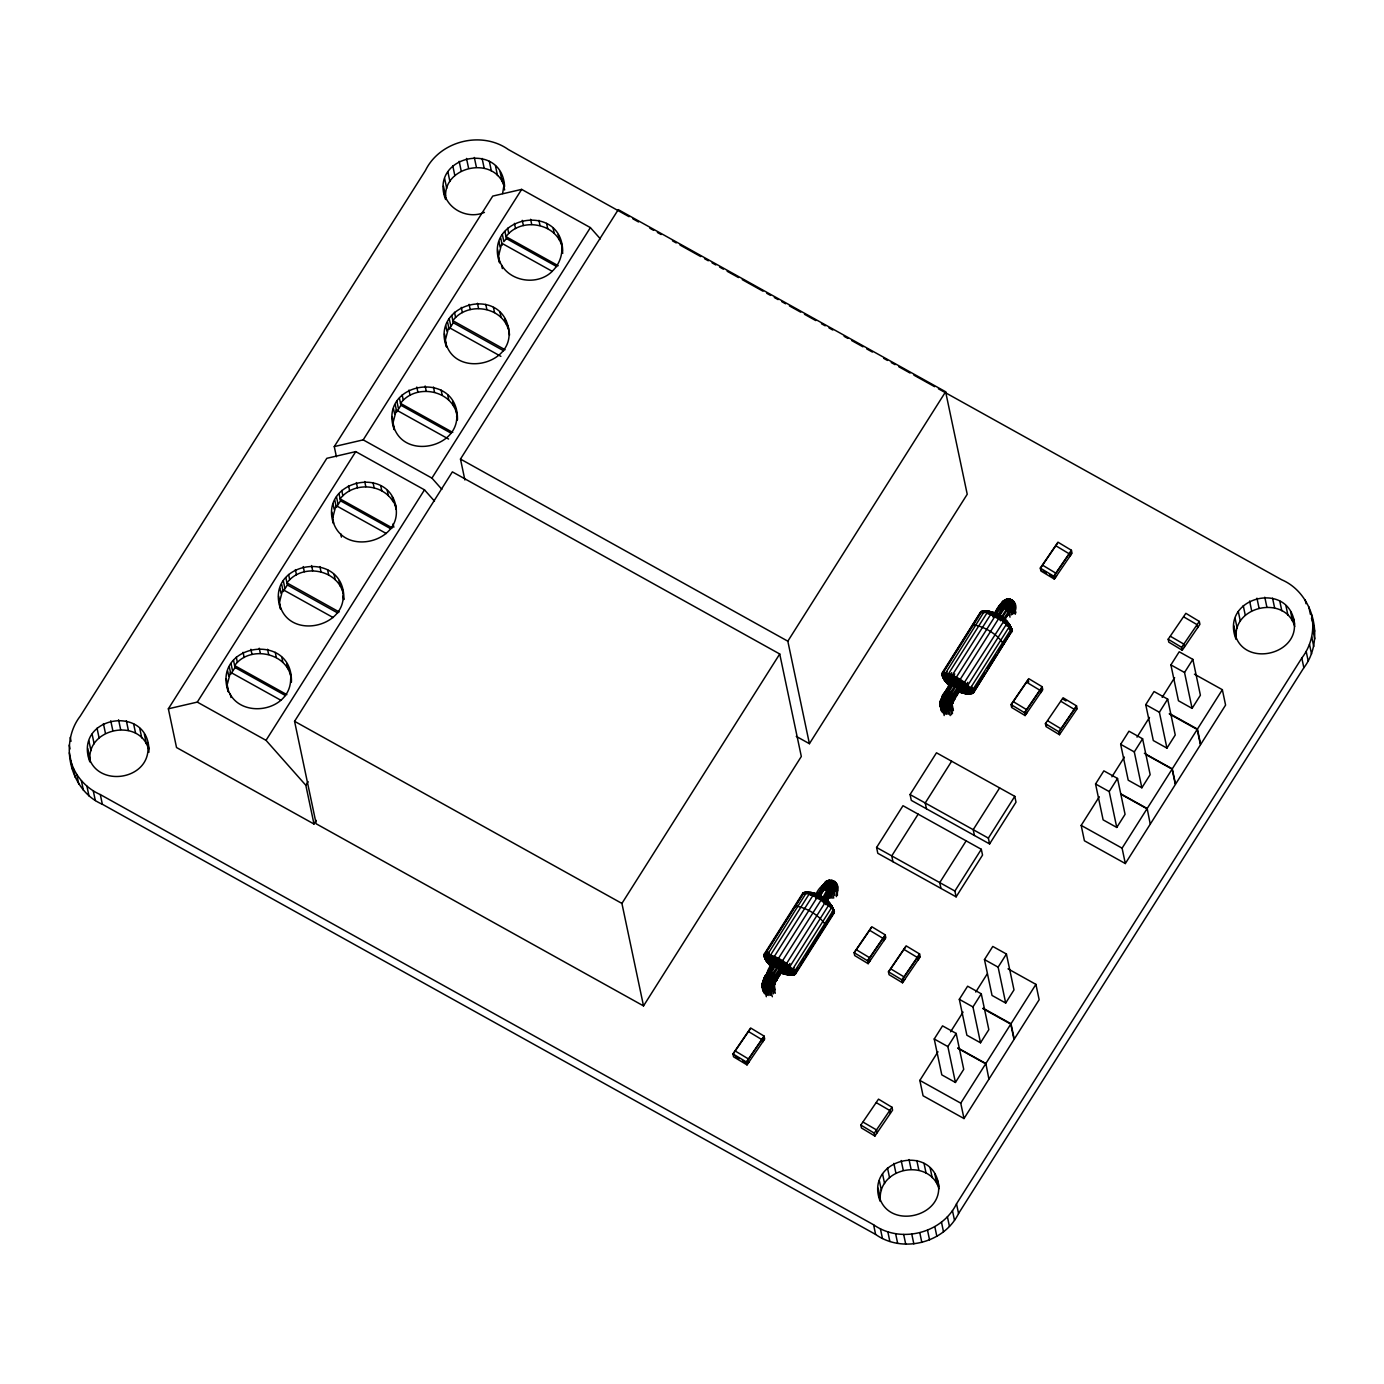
<?xml version="1.0" encoding="UTF-8"?>
<svg xmlns="http://www.w3.org/2000/svg" width="1384" height="1384" viewBox="0 0 1384 1384"><rect width="100%" height="100%" fill="white"/><g stroke="black" fill="none" stroke-linecap="round" stroke-linejoin="round"><path stroke-width="1.5" d="M774.21 992.709L773.397 987.899L775.472 981.152L784.659 966.482M952.728 710.165L951.881 705.927L953.351 699.975L962.537 685.322M832.666 912.316L832.96 913.388L834.241 912.834L833.652 909.634L829.051 902.506L832.441 907.108L834.241 912.834L795.264 974.423L780.559 972.45L785.23 974.301L791.925 974.596L792.253 972.779L789.953 969.302L781.441 962.52L821.525 899.341C823.964 892.732 832.13 906.278 833.583 909.755L794.624 971.343C786.112 974.924 771.545 968.679 778.431 958.455L823.445 887.473C826.144 877.3 839.534 879.169 837.874 890.587M1010.839 632.211L1012.119 631.658L1011.531 628.457L1006.929 621.347L1012.327 630.429L973.142 693.263L958.42 691.291L965.859 693.695L969.769 693.938L971.118 692.311C965.202 683.264 954.476 676.776 943.905 674.804L942.746 675.306L943.04 677.381L950.254 686.395L944.788 680.599L941.743 674.441L980.927 611.607L987.398 611.174L997.016 614.202L989.076 611.296L980.927 611.607L941.968 673.195L947.037 681.914L952.988 684.924L952.261 675.219L991.221 613.614C1000.753 611.97 1009.126 622.367 1012.327 630.429L973.142 693.263L965.738 692.9L959.666 690.132L954.354 685.616L956.309 677.295L1001.324 606.313C1003.971 596.123 1017.551 598.026 1015.752 609.41M822.719 888.199L822.511 885.518L825.297 889.497C818.567 871.245 850.606 885.276 830.988 893.026L830.14 894.237L829.414 893.545C833.722 894.375 836.317 883.736 836.42 896.624M824.985 889.756C820.003 883.494 831.075 876.21 834.933 883.148C837.216 888.078 833.445 894.808 827.667 891.556C833.358 895.327 840.019 886.798 835.209 882.144C827.788 883.217 825.521 896.054 820.504 900.223M1014.074 605.344C1014.922 595.137 997.034 599.289 1003.175 608.32C996.791 599.376 1014.576 594.895 1014.783 605.137C1015.302 609.15 1010.666 612.212 1007.102 610.949C1014.87 609.306 1004.3 617.074 1004.161 620.395M993.435 615.205C997.189 610.223 1004.213 592.94 1012.811 601.988L1013.209 607.991L1011.6 610.223L1008.711 611.174C1015.354 611.33 1017.015 601.192 1010.406 599.497C1003.002 600.569 1000.736 613.406 995.701 617.575M790.835 975.063L794.001 974.976L795.489 973.194C788.932 963.178 777.064 955.981 765.352 953.801L764.089 954.354L764.677 957.59C767.03 964.337 780.905 972.381 766.615 959.752L771.909 967.226L766.373 960.963L764.089 954.354L803.049 892.766L810.54 892.542L820.937 896.434M780.368 969.475L789.97 966.413L828.947 904.807C815.072 887.231 831.23 905.707 834.085 910.603L833.877 911.779L833.583 909.755M775.265 993.279L774.002 987.086L774.884 982.259L784.97 967.053M952.59 679.786L944.597 692.692L950.254 697.328L952.59 703.21C934.667 710.546 942.227 680.634 954.597 697.865L951.275 706.74L952.503 713.487M764.418 978.298L766.148 974.509C760.248 979.509 773.967 986.411 775.87 981.308C776.978 979.111 766.459 972.45 766.148 975.91L764.037 981.55L765.3 987.744M941.068 710.113L940.238 704.871L944.026 693.349L954.406 699.543L952.209 702.19L945.808 700.027L942.296 697.138L943.386 694.439L952.538 701.1L954.372 699.318M829.967 892.801A6.055 4.117 41.3 0 0 832.303 892.334C836.784 888.39 829.345 880.726 824.587 883.2L822.511 885.518C826.456 879.376 838.168 890.794 830.469 893.735C831.092 891.573 841.109 887.213 834.898 881.867M992.726 616.797C995.771 611.745 1001.203 596.521 1009.092 605.465C1014.956 611.209 1004.109 616.209 1003.556 621.831M763.847 979.543L764.695 977.519L766.355 977.502A6.055 1.592 25.5 0 1 770.386 978.851C782.912 984.353 765.092 987.103 763.881 978.903C765.957 968.731 775.559 989.145 776.718 979.042C774.711 976.966 767.099 970.668 766.563 975.166C768.985 976.499 776.113 983.245 776.718 979.042M949.043 705.131L947.815 698.972L948.905 696.533L951.708 700.581L952.59 703.21L949.459 698.851L942.158 697.259L944.234 696.325A6.055 1.592 25.5 0 1 948.265 697.692L952.746 700.667L952.469 702.986C946.967 704.543 937.971 699.024 944.026 693.349M953.576 701.031L952.867 702.501L946.985 696.757L942.936 695.858L953.576 701.031L946.137 695.322L945.549 693.972L947.85 690.305M1003.781 600.708L1002.431 603.718L1003.4 608.233L1002.673 605.258L1004.351 600.275M837.631 892.074L836.455 884.532L832.147 887.801M1015.925 612.87L1013.33 601.85L1009.68 599.151M821.767 901.122C825.504 898.977 830.383 881.937 835.607 884.584C837.649 889.445 832.32 894.393 827.736 891.538C833.479 896.711 837.199 880.708 837.407 895.431M1005.96 607.334C1006.185 595.604 1000.597 602.818 1003.4 608.233C1001.013 605.258 1002.777 599.186 1007.656 599.116M999.646 619.963L1008.209 606.624L1012.811 601.988L1013.521 607.905L1008.019 613.077M775.005 983.678L770.386 978.851C762.238 974.457 760.923 986.152 763.189 991.29M776.822 961.171C773.916 969.855 760.889 979.751 763.847 989.906C769.591 995.425 777.86 986.636 772.843 980.841C761.736 977.606 768.829 966.482 774.711 960.946M775.109 960.79L766.719 973.852L767.67 975.132L765.317 980.702L766.58 986.844M781.977 964.043C777.912 973.765 765.369 983.609 768.916 995.529M962.849 685.893L954.856 698.799L952.78 698.539C953.524 706.048 946.016 717.275 940.186 705.65C937.245 696.204 953.645 694.768 950.497 705.702M954.701 680.011L944.251 696.948L940.809 707.57L940.238 706.203M945.549 693.972L943.213 699.231L944.459 705.684M959.856 682.883C955.79 692.606 943.248 702.449 946.777 714.369M1010.545 631.139L1011.756 630.62L1011.462 628.596L1003.348 620.88L1002.5 617.437L1001.601 617.074L1008.746 623.561L1011.964 629.443L1006.549 622.333L996.099 615.136L986.325 611.088L983.245 610.967L981.827 612.662L980.927 611.607M819.155 899.41C819.639 891.832 842.199 867.716 833.912 891.694L834.742 895.586M1000.77 620.88C1000.338 618.544 1020.094 591.47 1011.791 610.517L1012.621 614.427M776.095 980.045C775.559 985.27 767.255 978.713 764.919 976.706C767.999 977.415 776.13 979.578 775.005 983.245M953.974 698.885L953.351 701.152M1009.524 629.582L1008.538 625.706L1003.902 621.347L987.951 612.576M764.383 977.813L763.345 980.754C764.816 984.664 771.476 987.553 774.711 984.37L771.026 977.692C780.853 982.692 769.175 993.643 763.414 985.2L763.449 979.941L765.871 978.609A6.055 3.01 21.6 0 1 770.161 979.353L771.026 977.692L767.67 975.132L770.386 978.851M943.386 694.439L953.974 700.287L952.538 701.1A6.038 2.318 23.7 0 0 946.673 697.398L944.597 692.692L952.988 679.63M776.199 980.737L777.029 979.595L774.659 982.259L773.345 988.401L768.085 991.601M1001.808 607.507A6.055 4.117 41.3 0 1 1001.237 606.192C1002.224 594.099 1017.396 609.617 1008.78 613.095M824.916 882.767L824.259 885.033L825.521 889.393L824.795 886.417L826.473 881.435M1007.223 606.417C1008.607 595.224 1000.891 601.296 1002.967 606.884L1002.864 603.683L1004.853 599.999L1009.213 600.742L1013.261 606.763L1011.462 610.188L1008.331 611.192L1012.829 609.219L1013.884 613.51M794.624 971.343L794.157 974.544L792.946 975.063M1011.462 628.596L972.502 690.183L972.035 693.367L969.769 693.938M767.636 984.335C765.525 981.983 767.757 972.554 770.646 978.35L769.106 977.917L768.414 979.664L769.21 984.145M774.365 987.017L772.687 981.273L765.75 976.654L767.151 973.35M945.514 703.159C943.404 700.823 945.635 691.394 948.524 697.19L946.985 696.757L946.293 698.505L947.089 702.986M952.244 705.84L950.566 700.096L944.234 696.325L943.525 694.491M960.686 687.9L952.953 700.235L951.223 707.241L945.964 710.442M938.387 388.783L1281.653 579.74C1313.918 593.476 1325.059 640.273 1303.849 667.728L958.558 1213.509C944.096 1243.161 902.437 1253.523 875.622 1234.441L102.347 804.26C70.082 790.524 58.941 743.727 80.151 716.272L425.442 170.492C439.904 140.839 481.563 130.477 508.378 149.559L629.08 216.7M70.688 760.37C74.65 775.576 85.998 788.274 100.305 794.572L873.581 1224.754C900.396 1243.835 942.054 1233.473 956.517 1203.821L1301.808 658.04C1311.357 645.705 1315.146 629.132 1311.271 613.96M1003.608 608.441L1003.019 603.822L1005.268 599.895M942.556 712.673L940.082 703.539L940.947 699.768L942.919 696.965L948.265 697.692M836.611 888.476C839.05 877.041 820.695 879.255 825.608 889.41M1009.853 603.666C1011.133 595.276 1002.033 600.742 1002.864 605.552L1004.386 600.933L1006.67 599.237M89.77 761.667C72.695 715.511 150.821 703.037 148.867 752.342M90.168 761.823C84.978 728.659 139.196 716.774 148.538 749.003M148.053 748.467C148.071 780.836 96.136 787.617 88.559 755.854M226.319 678.783L228.308 691.844C211.285 643.543 293.2 630.879 291.401 682.243M227.408 683.938L230.453 672.226L280.814 700.235M278.634 596.089L280.623 609.15C263.669 560.883 345.118 548.272 343.855 599.307M279.724 601.244L282.768 589.532L333.129 617.541M290.675 678.8C290.709 713.331 235.315 720.58 227.218 686.689M333.423 523.412C318.891 480.144 391.205 464.038 396.343 509.347L392.208 496.804M333.561 523.169L332.869 517.235L335.931 505.506L386.274 533.515M342.09 588.2C352.418 626.346 288.737 642.263 279.533 603.995M392.208 416.549L394.198 429.628C377.244 381.344 458.692 368.75 457.447 419.767M393.298 421.722L396.343 409.993L448.572 439.039M445.527 199.331C428.711 155.821 501.925 139.853 504.589 186.459M445.925 199.504C440.735 166.322 494.953 154.454 504.295 186.684M444.541 333.855L446.53 346.934C430.13 304.342 501.146 284.498 508.724 329.409M445.613 339.028L448.676 327.299L500.887 356.345M455.682 408.661C466.01 446.807 402.312 462.723 393.125 424.455M502.6 193.552L503.811 186.131L502.963 178.726M497.686 249.829L499.676 262.908C482.739 216.181 561.8 201.424 562.683 251.075M498.776 255.002L501.821 243.273L552.181 271.299C560.053 263.877 563.651 252.528 561.143 241.958M765.456 959.25L764.245 956.604L771.788 966.811C768.535 964.25 762.048 957.347 765.663 954.891C776.493 956.604 786.371 963.524 793.534 971.603L791.89 975.097L785.23 974.301M880.224 1201.399C863.512 1159.342 934.252 1141.558 938.871 1186.607M938.975 1188.752C930.031 1158.46 880.068 1166.504 880.189 1197.869L878.148 1188.181M947.192 683.592L941.743 674.441L943.542 673.731C954.372 675.444 964.25 682.364 971.412 690.443L969.803 693.436L965.859 693.695M1235.981 639.079C1219.269 597.023 1290.009 579.221 1294.628 624.271M1236.379 639.252C1231.189 606.071 1285.39 594.186 1294.732 626.416M767.341 995.321L766.528 991.394C772.168 991.186 777.825 984.422 771.442 980.408C766.096 978.073 759.643 983.124 762.93 988.73C758.536 978.298 773.587 982.882 774.694 974.855M944.199 715.545L942.954 709.663C936.345 705.131 942.331 695.962 949.32 699.249C955.635 703.159 949.978 710.009 944.407 710.234L945.22 714.161M764.245 956.604L764.452 955.427M793.983 971.257L791.734 974.82L781.873 973.194L785.403 972.814L767.566 962.122L770.473 965.859L765.162 958.558L766.425 957.019C776.407 958.887 786.527 965.011 792.098 973.54L795.489 973.194L834.448 911.589M780.559 972.45L787.686 974.647L788.724 973.419L784.918 968.748L776.943 963.247L769.487 960.15L767.047 960.427L767.705 961.344C778.223 973.194 764.902 957.538 765.352 953.801L804.329 892.213C826.715 901.053 820.729 892.265 806.578 892.386L765.975 957.019L766.528 959.596M801.751 895.707L763.864 955.6L766.909 961.759L765.681 959.493L766.874 958.057C776.234 959.804 785.731 965.548 790.973 973.558L789.78 974.993M769.314 964.752L766.425 959.475L771.355 959.839L780.213 964.371L789.191 972.139L789.849 973.506L788.724 974.855M772.393 967.381L769.158 963.074L774.486 964.129L780.749 967.883L784.953 971.862L782.6 973.263L780.957 972.295L792.098 973.54L792.461 971.81C785.645 964.146 776.286 957.59 766.027 955.963L764.868 956.465M784.33 974.007L786.493 973.073L781.32 967.572L772.22 962.52L768.414 962.226L771.753 966.603L771.649 965.409L769.85 964.458L771.459 966.845M794.174 907.696L795.662 905.914C807.356 908.094 819.241 915.274 825.781 925.291L824.293 927.09M831.87 908.631L826.023 902.524L815.228 895.794C817.062 894.756 809.19 893.251 817.304 894.721L807.46 892.645L803.049 892.766L802.841 893.995L805.367 892.126L812.114 892.645M806.405 892.092L805.056 893.718L804.139 892.645M805.246 892.594L806.163 893.649L807.443 892.126M807.287 893.631L808.481 892.196M818.255 895.189L808.394 893.683L808.55 892.749L817.2 894.894M815.107 896.624C811.664 890.241 826.265 898.614 827.632 901.295M824.933 902.489L827.615 902.679L825.988 899.946L830.867 904.721L834.085 910.603L831.178 905.88L825.521 901.001L808.446 892.247M824.051 898.32L830.244 903.994L833.652 909.634M830.971 908.198L832.078 906.866L825.885 900.102L830.089 904.357L825.539 902.109L830.798 905.153L831.715 907.437L792.738 969.042L781.303 970.357L781.718 972.346L783.638 973.333M948.299 682.572L942.936 677.191L941.743 674.441L943.231 672.641C954.943 674.821 966.811 682.001 973.367 692.017L969.976 692.381C964.406 683.834 954.285 677.71 944.303 675.859L942.556 676.43L943.767 678.956L942.331 674.268M950.254 686.395L944.251 679.786L943.213 676.326M988.176 611.174L984.456 611.209L943.853 675.859L944.148 679.233L950.375 686.066L948.351 684.699L944.926 679.267L949.476 679.596L957.676 683.8L964.7 689.388L966.603 692.26L965.565 693.488C949.805 689.786 965.357 691.654 969.613 693.644L972.987 688.332M965.565 693.488L967.658 693.817L968.852 692.398C963.61 684.388 954.112 678.627 944.753 676.897L943.559 678.316L944.788 680.599L943.559 678.316L949.234 678.679L963.61 687.294L967.727 692.346L966.603 693.678L964.008 693.384M972.502 690.183L970.34 690.651L969.976 692.381L958.835 691.135C970.686 693.834 941.293 675.011 950.272 686.222C944.044 677.053 969.008 693.609 957.797 690.841M949.58 683.056L944.494 678.575C945.41 681.862 948.767 686.672 950.704 684.111L947.365 678.99L945.497 672.814M949.441 684.665L947.729 683.298L949.787 686.066M972.052 626.537L973.54 624.755C985.235 626.935 997.12 634.114 1003.659 644.131L1002.172 645.93M984.284 610.932L982.934 612.558L982.017 611.486M969.803 693.436L972.416 688.004M983.124 611.434L984.041 612.489L985.339 611.486L995.183 613.562L990.771 612.576L992.086 615.396L987.536 611.763L988.418 611.365M985.166 612.472L986.359 611.036M989.992 611.486L984.041 612.489M987.986 613.891L987.536 611.763L991.757 612.022M989.439 611.624L988.626 611.97L992.985 615.465L991.809 612.956L996.134 614.029M995.079 613.735L989.698 612.247L993.868 615.569C990.235 607.749 1009.386 621.312 1009.957 625.706L1011.064 627.523L1009.784 629.045M993.85 613.856L986.429 611.59M958.247 688.298L967.849 685.253L1006.808 623.648L1003.763 618.942L1011.964 629.443M1009.957 625.706L1006.289 625.032L1003.867 618.769L1009.351 624.824L1006.739 625.966M961.517 692.173L959.596 691.187L959.181 689.197L970.616 687.883L1009.593 626.277L1004.524 619.582L1004.196 621.001L1007.725 625.135L1008.676 623.994L1008.123 622.817L1005.787 624.149M776.978 979.959L774.902 979.699L774.106 981.118L773.397 987.899C753.813 996.203 766.892 966.984 770.767 984.335M951.708 700.581C956.206 712.673 931.847 703.418 943.75 697.449A6.055 3.01 21.6 0 1 948.04 698.176L946.673 697.398M941.726 708.746L940.03 704.214L941.916 700.391L946.293 698.505L951.517 701.134C954.943 708.279 940.999 706.376 940.809 700.719L941.76 697.744M765.542 977.502L762.307 986.809L764.677 993.833M783.119 964.925C779.313 974.336 766.909 983.799 770.473 995.338M784.036 965.755C779.988 975.201 767.359 985.01 772.358 996.739M775.092 989.854L773.829 981.74M960.998 683.765C957.192 693.176 944.788 702.639 948.351 714.179M960.773 686.395C956.655 695.201 945.428 704.594 950.237 715.58M953.386 710.649L951.517 701.134M815.557 896.382C816.56 887.369 834.517 872.733 833.877 890.829L825.123 903.389M999.854 608.13L999.732 606.607C1003.694 607.438 999.836 600.933 1004.3 600.812C1008.953 599.877 1013.642 605.189 1011.756 609.669L1008.348 612.558L1013.763 607.957L1015.285 614.254M779.192 968.541L786.493 963.645L831.178 892.957C835.261 890.206 826.871 883.667 823.134 885.033L821.387 888.493M1001.756 602.888L999.006 606.694L1000.251 604.946L1004.715 606.14L1009.697 610.828L1007.673 611.866M1009.317 612.42L1003.85 607.455L999.11 606.244M773.431 985.823L772.687 981.273L776.009 975.53M951.31 704.664L950.929 699.179L951.586 698.02L954.406 699.543L954.597 697.865M815.608 897.991L827.753 880.829C834.483 880.674 837.735 890.587 830.988 893.026L829.794 893.026M1014.039 608.389L1014.195 604.86L1012.707 605.673L1012.085 609.41L1008.019 611.451A6.055 4.117 41.3 0 0 1010.182 611.157M952.157 704.802L951.275 706.74C946.656 710.546 937.089 705.667 941.241 699.716L943.404 698.436A6.055 4.221 16.3 0 1 947.902 698.626M791.371 971.983L789.676 974.44M970.34 690.651L967.554 693.28M836.161 889.566L836.074 884.462M773.223 993.885L772.358 989.508L774.452 984.56L773.639 982.294L768.362 980.045L765.352 980.996L762.152 985.391L765.075 990.823L766.321 996.722M940.03 704.214L943.231 699.82L949.251 699.56L952.209 703.833L950.237 708.348L951.517 714.68M790.281 972.087L789.849 973.506L786.648 974.405L789.191 972.139M969.25 690.806L966.447 693.107L962.209 692.848M831.3 893.649L822.373 886.106L821.854 887.784C822.926 883.251 831.386 889.358 831.992 892.749L830.14 894.237M763.414 985.2L763.449 979.941L766.788 980.201M771.58 980.01L772.618 986.861M774.884 982.259L772.532 988.193L771.528 987.899M952.763 701.082L950.41 707.034L949.407 706.74M955.739 686.464L1000.234 616.139L1008.711 623.976M968.16 690.927L964.527 693.246M1000.597 607.04L1000.39 604.341C1006.358 601.953 1011.652 609.427 1011.15 614.998M776.493 980.477L774.659 982.259A6.038 2.318 23.7 0 0 768.795 978.557M949.459 698.851L952.573 693.695M828.497 881.141L825.902 881.867L822.771 885.518L823.048 887.749L824.916 886.521L825.521 889.393A6.055 5.674 67.3 0 1 824.449 886.435M826.04 889.134L825.227 885.224L828.791 880.397M1002.466 602.023L1000.649 604.358L1000.926 606.59L999.559 605.846L1000.251 607.524M1003.919 607.957L1003.106 604.064L1007.033 599.307L1008.279 603.874M1008.019 611.451L1010.96 610.084L964.371 682.485L957.071 687.364M941.726 698.384L942.296 697.138M233.55 660.445L235.038 667.521L230.851 674.129L229.363 667.053M285.865 577.751L287.388 584.982L283.201 591.591L281.679 584.359M339.028 493.725L340.516 500.8L336.329 507.426L334.841 500.351M399.44 398.211L400.945 405.287L396.758 411.913L395.27 404.837M451.772 315.517L453.295 322.749L449.108 329.357L447.586 322.126M961.413 687.969L953.438 699.37L945.151 694.595L944.632 692.329M943.629 695.495L941.916 700.391L943.179 706.584M824.587 883.2L823.376 887.369L822.234 886.227M825.677 902.991L831.819 893.32L830.14 892.611C834.171 893.614 833.289 886.348 836.801 888.165M1010.493 610.828L1012.759 607.144L1014.68 606.988M764.85 978.921L767.861 973.436L766.459 974.492M780.68 963.16L770.127 980.304L766.528 991.394M942.729 697.761L944.995 693.522L944.182 694.924M958.558 682.001L948.005 699.145L944.407 710.234M769.106 977.917L772.047 973.177M788.672 973.938C782.219 970.097 776.943 974.699 775.075 981.412L774.106 981.118M946.985 696.757L949.926 692.017M774.123 986.204L772.739 987.38L767.445 986.394L763.812 983.938L763.172 982.917L764.314 982.588M951.984 705.044L951.379 706.134L949.735 705.684M772.393 978.505L775.87 981.308L766.303 976.083L767.117 974.682M943.611 694.578L945.739 692.277L944.442 694.007M1002.794 601.607L1002.051 607.265L1000.113 605.067M835.192 890.76C839.707 875.83 822.823 904.306 823.774 902.922M1013.053 609.6C1018.555 587.525 998.781 614.738 998.383 619.063M766.182 974.751L766.771 973.488M775.818 960.859L766.148 975.91L767.376 978.211M944.061 693.574L945.03 692.19M774.625 980.149L773.708 979.18M954.476 698.937L951.984 699.958M954.406 699.543L954.908 698.436L952.953 700.235L950.254 697.328M316.296 820.383L313.995 824.016L176.529 747.533L168.364 708.798L326.832 458.312L355.757 451.617L424.49 489.849L434.455 501.094M336.416 456.772L334.271 446.582L492.739 196.095L521.664 189.383L590.397 227.616L600.345 238.861M168.364 708.798L197.289 702.103L355.757 451.617M334.271 446.582L363.196 439.87L521.664 189.383M313.995 824.016L305.829 785.282L266.022 740.336L424.49 489.849M441.877 489.348L431.929 478.103L590.397 227.616M294.567 721.306L452.378 471.875L779.728 653.992L801.319 756.477L643.525 1005.909L316.175 823.791L294.567 721.306L621.918 903.423L643.525 1005.909M464.886 479.988L460.474 459.073L618.267 209.641L945.618 391.758L967.226 494.261L809.415 743.692L796.25 736.357M305.829 785.282L308.13 781.649M621.918 903.423L779.728 653.992M809.415 743.692L787.825 641.19L945.618 391.758M770.421 963.731L764.729 957.434L768.103 952.106M944.857 672.728L942.608 676.274L945.964 680.374L943.68 676.897L945.964 673.281M769.227 952.642L765.802 958.057L768.103 961.534L764.729 957.434M769.331 952.953L765.802 958.057L774.071 962.659M947.21 671.794L943.68 676.897L955.254 683.333M943.853 675.859L949.389 676.274L951.673 672.659M949.389 676.274L952.469 677.554L954.752 673.939M815.453 896.815L822.425 887.213M953.697 679.7L944.909 693.246L945.67 696.187M993.487 616.832L1001.912 603.666L1005.614 600.673M778.016 961.69L767.445 978.817L763.847 989.906M817.823 898.735C819.968 898.354 831.905 868.944 834.967 885.587M955.894 680.513L946.189 696.048L941.933 706.238L942.902 709.041L948.991 709.698M779.33 962.364C780.403 965.721 753.692 993.366 771.113 990.857M957.209 681.205C958.195 684.371 931.605 712.743 948.957 709.196L950.272 708.798M997.034 618.25C998.902 618.146 1012.448 586.747 1013.261 606.4M822.892 902.039L831.334 888.891M1002.794 619.963L1012.707 605.673M833.255 908.856L825.521 901.503L828.981 896.054M783.534 969.146L776.597 980.097L774.434 980.477M787.634 967.105L789.918 963.506M958.558 685.184L970.132 691.619L965.513 685.945L967.797 682.329M791.527 971.239L793.811 967.641M969.406 690.08L971.689 686.464M783.465 972.122L791.008 974.284L793.292 970.668M970.028 691.308L972.312 687.71M794.537 969.163L792.253 972.779L782.341 967.26M794.364 970.201L791.008 974.284M972.243 689.042L968.886 693.107L961.344 690.962M798.481 967.883L794.001 974.976L782.566 973.506M800.731 964.337L804.087 959.008M806.336 955.462L831.87 915.101M985.339 672.538L971.879 693.817L964.959 692.986L957.97 689.734M987.588 668.974L996.566 654.788M998.798 651.241L1009.749 633.924M876.591 847.475L902.991 805.713L981.308 849.292L982.536 855.087L956.119 896.849L877.802 853.288L876.591 847.475L954.891 891.036L956.119 896.849M910.066 794.554L936.484 752.792L1014.783 796.354L1016.012 802.166L989.595 843.929L911.295 800.367L910.066 794.554L988.366 838.116L989.595 843.929M918.163 814.155L891.746 855.9L892.957 861.713M951.638 761.235L925.221 802.979L926.45 808.792M966.153 840.849L939.736 882.611L940.964 888.407M999.629 787.928L973.211 829.673L974.44 835.486M954.891 891.036L981.308 849.292M988.366 838.116L1014.783 796.354M934.235 1039.003L942.539 1025.873L956.171 1033.45L963.731 1069.33L955.427 1082.461L941.795 1074.866L934.235 1039.003L947.867 1046.581L955.427 1082.461M959.32 999.334L967.624 986.204L981.273 993.799L988.833 1029.661L980.512 1042.792L966.88 1035.215L959.32 999.334L972.952 1006.929L980.512 1042.792M984.474 959.579L992.778 946.448L1006.428 954.026L1013.988 989.906L1005.684 1003.037L992.034 995.442L984.474 959.579L998.124 967.156L1005.684 1003.037M1095.557 783.984L1103.861 770.853L1117.511 778.448L1125.071 814.328L1116.767 827.442L1103.117 819.864L1095.557 783.984L1109.207 791.579L1116.767 827.442M1120.659 744.332L1128.963 731.202L1142.596 738.779L1150.156 774.659L1141.852 787.79L1128.219 780.195L1120.659 744.332L1134.292 751.91L1141.852 787.79M1145.744 704.664L1154.048 691.533L1167.681 699.128L1175.241 735.008L1166.937 748.121L1153.304 740.544L1145.744 704.664L1159.377 712.258L1166.937 748.121M1170.899 664.908L1179.203 651.778L1192.852 659.372L1200.395 695.235L1192.091 708.366L1178.459 700.771L1170.899 664.908L1184.531 672.486L1192.091 708.366M982.865 1008.607L1010.77 1024.125L985.858 1063.517L988.92 1079.157L964.008 1118.549L923.076 1095.782L919.841 1080.402L937.971 1051.771M950.6 1031.807L963.056 1012.102M975.755 992.034L987.086 974.128M1146.056 754.643L1172.11 769.123L1147.18 808.498L1150.242 824.155L1125.33 863.547L1084.416 840.78L1081.181 825.4L1099.294 796.751M1111.923 776.787L1124.379 757.1M1137.025 737.136L1149.481 717.431M1162.179 697.363L1174.635 677.676M947.867 1046.581L956.171 1033.45M972.952 1006.929L981.273 993.799M998.124 967.156L1006.428 954.026M1109.207 791.579L1117.511 778.448M1134.292 751.91L1142.596 738.779M1159.377 712.258L1167.681 699.128M1184.531 672.486L1192.852 659.372M964.008 1118.549L960.755 1103.169L985.685 1063.794L957.78 1048.276M1035.924 984.37L1039.159 999.732L1014.247 1039.124L1011.012 1023.745L1035.924 984.37L1008.019 968.852M1125.33 863.547L1122.095 848.167L1147.007 808.775L1120.971 794.295M1197.195 729.454L1200.43 744.834L1175.518 784.226L1172.283 768.847L1197.195 729.454L1169.29 713.936M1222.349 689.699L1225.584 705.079L1200.672 744.454L1197.437 729.074L1222.349 689.699L1194.444 674.181M989.093 1078.88L1014.005 1039.505L1010.77 1024.125M1150.433 823.878L1175.345 784.503L1172.11 769.123M831.178 892.957L833.116 890.206M782.566 960.929L777.86 967.624L773.76 965.738M1040.284 568.097L1057.964 542.182L1071.424 550.278L1072.029 553.185L1054.349 579.1L1040.906 571.004L1040.284 568.097L1053.743 576.194L1054.349 579.1M1057.48 543.307L1040.906 567.613L1041.391 569.862M1053.743 576.194L1071.424 550.278M1049.799 574.931L1054.833 577.976L1056.563 575.865M732.949 1053.899L750.63 1027.983L764.072 1036.08L764.695 1038.986L747.014 1064.901L733.555 1056.805L732.949 1053.899L746.391 1061.995L747.014 1064.901M750.145 1029.108L733.572 1053.414L734.039 1055.681M746.391 1061.995L764.072 1036.08M1011.029 704.56L1028.71 678.644L1042.169 686.741L1042.775 689.647L1025.094 715.563L1011.635 707.466L1011.029 704.56L1024.489 712.673L1025.094 715.563M854.084 952.659L871.764 926.726L885.206 934.84L885.829 937.729L868.149 963.662L854.689 955.548L854.084 952.659L867.526 960.755L868.149 963.662M854.707 952.157L871.28 927.868M1024.489 712.673L1042.169 686.741M867.526 960.755L885.206 934.84M1045.404 723.676L1063.085 697.761L1076.527 705.875L1077.133 708.764L1059.452 734.696L1046.01 726.583L1045.404 723.676L1058.846 731.79L1059.452 734.696M888.441 971.776L906.122 945.843L919.581 953.957L920.187 956.863L902.506 982.778L889.064 974.682L888.441 971.776L901.901 979.872L902.506 982.778M889.064 971.291L905.638 946.985M1058.846 731.79L1076.527 705.875M901.901 979.872L919.581 953.957M1168.182 639.235L1185.863 613.32L1199.305 621.416L1199.928 624.322L1182.247 650.255L1168.788 642.141L1168.182 639.235L1181.625 647.349L1182.247 650.255M1181.625 647.349L1199.305 621.416M860.831 1125.054L878.511 1099.138L891.971 1107.235L892.576 1110.141L874.896 1136.056L861.453 1127.96L860.831 1125.054L874.29 1133.15L874.896 1136.056M874.29 1133.15L891.971 1107.235M951.898 706.255L949.147 707.674M774.019 987.432L771.269 988.833M999.732 606.607L1003.106 604.064M821.854 887.784L825.227 885.224M952.901 701.861L952.227 701.896A6.038 3.65 19.2 0 0 946.448 697.986L941.068 700.408L940.411 703.972M770.023 979.786A6.055 4.221 16.3 0 0 765.525 979.595L763.362 980.875L762.203 984.699L763.795 989.301L766.459 990.788L772.393 989.958M1008.365 608.925L1010.839 605.673L1010.77 603.545L1012.292 604.202M830.486 890.085L832.96 886.85L832.891 884.705L834.414 885.379M831.473 892.49L832.476 891.054M1004.974 608.528L1003.729 602.663C1006.289 597.456 1013.815 598.632 1011.825 605.829M827.096 889.687L825.85 883.822L829.154 880.466L832.701 881.089L833.947 886.988M562.233 247.113C556.316 222.634 520.54 216.838 506.008 236.664L558.219 265.711M504.918 231.509L506.406 238.584L503.863 241.629L502.375 234.553M508.326 329.288C501.423 306.02 466.841 301.608 452.845 320.69L505.073 349.737M456.772 413.833C450.855 389.354 415.062 383.558 400.53 403.384L452.758 432.431M393.298 501.977C382.572 483.206 352.972 481.77 340.118 498.897L392.329 527.944M343.18 593.373C337.281 568.876 301.487 563.08 286.955 582.906L339.167 611.953M291.315 680.011C289.394 652.954 249.847 644.321 234.64 665.6L286.851 694.647M940.324 702.207L941.95 700.719M762.446 983.367L764.072 981.879M828.929 885.622L826.975 881.158L824.172 888.424M825.902 881.867L823.791 884.359L823.688 887.023M972.035 693.367L973.367 692.017M794.157 974.544L795.489 973.194M970.928 693.436L972.243 692.19L971.412 690.443M793.049 974.596L794.364 973.367L793.534 971.603M1009.334 611.33L1011.756 609.669L1012.206 607.663M828.981 892.178A6.038 5.415 56.4 0 0 830.452 892.351L833.514 891.175L834.327 888.822M1011.029 610.361L1012.759 607.144M833.151 891.538L834.967 889.358L834.829 886.833M1011.791 610.517L1009.749 610.967L1011.617 608.285M833.912 891.694L831.87 892.144L833.739 889.445M1009.749 610.967L1013.209 607.991L1013.278 605.24M826.975 881.158L824.553 884.878L825.297 889.497M831.87 892.144L835.331 889.151L835.4 886.4M791.925 974.596L793.24 973.471L792.461 971.81M827.39 881.054L824.985 884.843L825.729 889.601M1011.6 610.223L1013.763 607.957L1014.195 604.86M806.163 893.649L807.46 892.645L808.394 893.683M968.679 693.384L969.976 692.381M790.8 974.544L792.098 973.54M1004.715 601.452L1007.31 599.549L1010.579 599.929M828.082 888.493L826.836 882.611L829.431 880.708L832.701 881.089M552.095 271.472C535.833 287.474 504.26 280.606 498.586 257.753M949.943 684.059L945.808 678.869L943.231 672.641L982.207 611.053L995.269 615.69L998.816 615.274M951.258 707.622L947.694 708.02M773.379 988.799L769.815 989.179M763.345 980.754L762.792 981.844M999.732 605.275L1000.303 606.054M946.448 706.913L948.351 705.805L947.348 704.283M768.57 988.072L770.473 986.965L769.469 985.443M832.891 891.729A6.055 5.069 49.5 0 1 830.296 892.472L833.722 891.382L834.881 888.303M942.089 699.145L944.736 698.522M764.21 980.304L768.414 979.664L771.372 980.737L774.331 984.993L771.857 986.844M990.771 612.576L992.622 612.368M1007.725 625.135L1008.849 627.038L1009.801 626.623M1010.372 627.592L1008.849 627.038M966.551 692.779L959.077 691.689L963.506 692.934L965.478 692.104L961.984 687.813L954.666 682.779L947.815 679.942L944.77 680.115L945.376 681.378M960.479 692.087L967.07 690.979M963.506 692.934L965.997 690.979L963.748 689.474M810.54 892.542L810.107 895.05M812.996 892.888L810.747 893.147L811.162 895.102L808.55 892.749M812.892 893.735L814.743 893.528M810.072 893.735L816.076 896.192L814.968 894.548L817.304 894.721M830.867 904.721L831.473 906.001L826.646 900.742L827.701 902.178L826.317 902.16L829.224 905.396L831.473 906.001L830.435 907.247L830.798 905.153L827.961 901.78M826.127 904.79L825.366 903.216L828.549 904.531C828.237 898.683 816.647 892.144 809.657 893.251L770.68 954.856L773.864 965.565L775.109 966.084L774.383 956.379L813.342 894.791L816.802 894.324L820.401 895.88M832.303 911.243L833.462 910.741M765.975 957.019L768.933 956.707L777.981 960.444L779.019 965.426M782.6 973.263L787.6 973.263L779.417 965.513L771.891 961.655L767.705 961.344C770.888 962.295 788.984 973.229 779.919 972M778.119 967.278L787.046 972.104L786.493 973.073L784.313 972.519C784.918 969.077 764.106 959.32 772.722 965.444L773.864 965.565M771.545 965.565L770.784 964.665L774.867 965.478M943.231 699.82L940.463 701.774M765.352 980.996L762.567 982.657L762.532 985.131M1010.268 610.932C1005.372 611.832 1015.233 609.86 1014.057 606.434L1013.78 604.964M1005.995 600.535L1009.023 599.739M941.535 700.477L942.798 699.975M828.116 881.694L831.144 880.899L832.389 886.798M763.657 981.654L764.919 981.135M484.435 212.375C468.934 219.312 448.554 210.247 444.316 193.518M830.988 893.026L832.251 892.68M942.193 701.411L941.051 701.74L941.293 704.041M829.777 880.276L827.753 880.829L831.144 880.899L826.715 882.3L824.916 886.521C825.089 880.639 832.251 877.093 830.815 886.988M1012.811 601.988L1013.728 601.919M834.933 883.148L835.849 883.078M1009.057 611.78L1009.853 611.555M990.65 613.216L995.183 613.562M943.213 699.231L940.947 699.768M765.335 980.391C760.335 982.086 766.442 977.536 768.57 979.163A6.038 3.65 19.2 0 1 774.348 983.055L775.282 982.467M952.746 684.319L945.583 680.184L963.869 690.841L964.25 692.623L962.503 692.571M777.756 967.779L781.06 969.457M984.353 612.385L985.771 612.178M765.335 957.503L765.888 960.115M1007.587 610.102L1009.178 609.912M829.708 891.261L831.3 891.071M791.734 974.82L781.787 971.291M811.56 892.784L809.657 892.922L812.2 895.206L810.747 893.147L813.878 893.182M831.922 907.783L834.085 910.603M967.727 693.782L968.679 693.747M832.113 898.32L830.884 892.472L827.84 891.59L832.441 892.265L833.687 898.112M994.888 613.181L987.536 612.091L948.559 673.679L951.742 684.405M990.442 611.918L988.626 611.97L989.041 613.942L987.38 612.61M958.731 691.308A6.245 1.505 32.3 0 0 959.077 689.353L963.281 691.654L964.925 690.945L955.998 686.118M781.199 970.513L783.932 971.672L782.15 972.174L784.313 972.519L781.199 970.513A6.245 1.505 32.3 0 1 779.815 972.174M941.483 698.955L944.666 699.024M832.078 906.866L829.846 906.312M784.624 973.748L788.119 972.156L785.87 970.634M944.148 679.233L946.396 679.821M766.269 960.392L768.518 960.998M1000.39 604.341L1002.051 607.265M952.313 699.301L953.438 699.37M1003.642 622.817L1008.676 623.994M826.542 900.898L828.532 902.87L825.643 901.936L826.802 903.631L829.327 903.596L827.269 900.949M827.909 905.309L829.967 905.084L828.549 904.531M770.784 964.665L772.826 965.271L769.487 960.15L767.618 953.974M998.487 614.859L991.428 612.282L989.577 612.974L994.075 614.928L993.366 613.164M814.968 894.548L816.525 894.669L815.487 894.324M943.404 698.436L941.795 698.124M765.525 979.595L763.916 979.284M993.106 614.634L994.836 615.569L991.705 613.527M814.207 896.555L813.221 895.344L816.301 895.932L813.93 894.116M1001.929 617.143L1007.967 623.198L1004.057 621.676M780.957 972.295L784.226 973.073L785.991 972.018L779.694 968.367M945.964 709.023L940.809 706.151M768.085 990.183L762.93 987.328M1013.953 603.303L1014.922 605.5L1014.593 603.614M833.237 880.864L831.801 880.311M836.334 886.019L837.043 886.66L836.714 884.774M813.515 893.13L817.01 894.341M991.394 611.953C994.248 612.593 1009.749 619.634 1004.68 622.454L1006.428 623.371L1007.206 622.437L1004.3 620.828L1007.967 623.198M825.988 899.946L828.532 902.87L811.993 893.009M991.809 612.956L993.885 614.133L992.847 613.389M814.882 895.05L816.006 895.292M821.681 887.006L823.048 887.749M989.076 611.296L994.231 612.835M987.242 611.105L996.843 614.773L1006.116 621.157M985.391 611.122L999.646 617.748L1011.133 627.679M966.793 693.765L960.444 691.775M960.444 692.329L964.925 693.557M811.197 892.472L816.352 893.995M807.512 892.282L813.965 894.583L825.521 901.503M825.764 903.994L827.372 904.444L826.802 903.631M789.849 974.941L783.154 972.883M787.98 974.855L782.566 972.935M940.809 700.719C943.957 697.917 952.123 698.695 952.123 704.508L951.552 705.459L950.151 704.56M959.804 689.976L963.281 691.654L958.835 691.135M956.275 685.737L952.538 683.661M778.413 966.897L774.659 964.821M994.283 613.233L996.238 613.873M816.404 894.393L818.359 895.033M951.638 684.578L958.939 688.298M817.65 894.739L811.82 893.407L815.989 896.728M830.659 880.795L835.054 884.895L833.652 883.995M1006.376 599.964L1009.939 600.189L1012.932 603.718L1011.531 602.836M948.421 682.485L946.293 681.066L954.545 683.419L963.869 690.841L957.572 687.208M770.542 963.645L768.293 962.935L771.113 966.361L769.383 962.382M992.847 612.282L996.151 613.631M989.871 611.849L1006.358 621.727L1004.715 620.378M964.164 693.021L957.572 689.941M959.337 691.723L962.641 692.9M957.849 691.256L961.153 692.588M814.968 893.459L822.529 897.178M783.742 972.779L787.081 974.146M781.458 972.883L784.763 974.076M779.521 972.156L783.275 973.748M950.064 683.35L950.6 684.284L947.037 681.914L954.458 684.042L962.831 690.702L959.077 689.353M824.933 899.202L827.269 900.828M958.143 688.471L960.046 689.336M780.265 969.63L782.168 970.513M766.857 979.682L764.279 978.419M949.632 685.443L948.663 683.506M1010.112 599.22L1011.842 600.068M994.681 613.164L998.919 615.119M994.144 613.112L1003.227 618.544M952.469 677.554L965.513 685.945M954.354 685.616L952.884 685.097L956.967 687.537M960.15 689.855L962.849 691.239M816.802 894.324L821.041 896.278M816.266 894.272L828.237 902.316M776.476 966.793L775.005 966.257L779.088 968.696M1005.251 623.284L1009.351 624.824L1008.746 623.561M953.351 699.975L948.853 697.536M775.472 981.152L770.974 978.696M632.869 218.81L638.526 221.959M649.84 228.239L653.611 230.35M657.383 232.443L661.154 234.536M672.468 240.833L676.24 242.944M680.011 245.037L700.754 256.576M704.525 258.67L708.297 260.78M712.068 262.873L715.839 264.967M719.611 267.06L723.382 269.171M727.154 271.264L738.485 277.561M742.256 279.654L762.999 291.194M766.771 293.304L770.542 295.397M774.313 297.491L778.085 299.601M781.856 301.695L785.628 303.788M789.399 305.881L800.713 312.178M804.485 314.289L815.799 320.586M821.456 323.735L825.227 325.828M828.999 327.922L832.77 330.015M844.102 336.312L847.873 338.423M851.644 340.516L862.959 346.813M866.73 348.906L872.387 352.055M883.701 358.352L887.473 360.445M891.244 362.556L895.015 364.649M898.787 366.743L910.101 373.04M913.872 375.133L934.615 386.672M506.406 238.584L556.766 266.593M1169.532 713.556L1197.437 729.074M453.295 322.749L503.638 350.757M1144.378 753.328L1172.283 768.847M1121.144 794.018L1147.18 808.498M400.945 405.287L451.288 433.296M460.474 459.073L787.825 641.19M1081.181 825.4L1122.095 848.167M363.196 439.87L431.929 478.103M340.516 500.8L390.859 528.809M287.388 584.982L337.748 612.991M983.107 1008.227L1011.012 1023.745M957.953 1047.999L985.858 1063.517M235.038 667.521L285.398 695.529M919.841 1080.402L960.755 1103.169M197.289 702.103L266.022 740.336M997.501 614.6L1000.372 616.312M995.269 615.69L1003.348 620.88M817.39 896.849L825.469 902.057M1043.069 570.883L1046.425 572.907M1062.601 698.903L1065.957 700.927M735.717 1056.684L739.091 1058.708M742.447 1060.732L745.803 1062.756M825.366 903.216L827.372 904.444M992.76 613.891L994.179 614.755M949.441 682.554L951.275 683.696M771.563 963.714L773.397 964.873M1004.421 619.738L1007.206 622.437L1006.756 621.468M771.026 965.894L771.753 966.603M1003.521 620.776L1004.974 621.745M1000.338 615.966L1002.743 617.645M824.864 898.804L822.459 897.126L825.227 899.375M825.452 900.102L815.712 894.272L811.82 893.407L812.771 894.393M951.275 704.318L952.123 702.259M773.397 985.477L774.088 984.249M332.696 519.969C341.883 558.236 405.581 542.32 395.253 504.174M952.036 702.57L951.708 703.28M774.158 983.73L774.331 983.367M813.844 894.687L815.228 895.794M947.261 681.205L951.206 684.872M950.67 685.045L945.03 680.167M950.687 685.513L945.376 680.928L945.999 682.122M947.383 681.897L950.756 685.962M769.504 963.056L773.327 966.049M772.791 966.205L767.151 961.344M770.092 964.908L772.877 967.122M1002.916 617.869L1004.473 619.34L1003.348 618.267M825.037 899.029L826.594 900.5L825.469 899.427M1003.85 618.562L1007.431 621.952M945.756 681.637L948.351 684.699M825.971 899.721L829.552 903.112M767.878 962.797L770.386 965.444M949.666 685.651L946.933 682.554L947.365 683.506M771.788 966.811L769.054 963.714L769.504 964.665M772.289 985.719L773.673 986.619L774.261 985.65C774.019 980.149 767.099 979.094 763.189 981.567L762.584 982.934M1005.493 621.52L1003.867 618.769M826.871 901.797L827.615 902.679M803.049 892.766L803.948 893.839M1005.77 620.257L1007.466 622.125M990.079 614.029L991.169 615.378M827.892 901.416L829.587 903.285M1013.244 601.417L1015.008 606.538M835.365 882.577L837.13 887.698M826.421 901.987L827.096 902.904M949.164 683.281L949.839 684.215M771.286 964.458L771.961 965.392M950.479 700.46L951.396 701.757M772.601 981.619L773.518 982.917M828.878 902.627L830.089 904.357M773.846 984.439L773.639 982.294M768.12 963.299L766.892 961.274L767.497 962.537M947.625 695.668L948.524 697.19M769.746 976.827L770.646 978.35M772.186 964.51L772.722 965.444M1001.047 603.493L1002.466 606.919M823.169 884.653L823.964 886.763A6.055 5.069 49.5 0 0 825.141 889.601M945.255 697.052L944.026 694.751M942.573 696.342L944.943 697.847L943.04 695.425M764.695 977.519L767.065 979.007L765.162 976.585M1009.317 624.322L1010.545 626.589M831.438 905.482L832.666 907.766M823.964 886.763C826.265 891.4 823.065 881.47 825.85 883.822M1234.753 633.267C1243.386 669.147 1303.088 654.217 1293.4 618.458M878.996 1195.603C887.628 1231.466 947.331 1216.553 937.643 1180.794M445.44 341.762C454.627 380.029 518.325 364.113 507.997 325.967M1003.729 602.663L1001.67 603.199L1001.566 605.863M826.836 882.611L825.02 883.424L824.795 886.417M1311.444 618.181L1313.312 623.63M767.791 977.346L767.03 974.423M1009.749 627.471L1010.078 628.786M824.224 886.573L823.791 883.909M1312.603 621.52L1314.644 631.208M1308.78 606.676L1310.423 614.427M1312.759 629.218L1314.8 638.906M1305.198 599.843L1306.012 603.718M1311.721 636.882L1313.762 646.57M1309.506 644.356L1311.548 654.027M1306.185 651.449L1308.226 661.137M1301.808 658.04L1303.849 667.728M1290.563 611.555L1292.604 621.243M1285.909 605.621L1287.95 615.292M1279.785 601.054L1281.809 610.742M1272.571 598.199L1274.612 607.87M1264.786 597.213L1266.827 606.901M1256.949 598.182L1258.99 607.87M1249.614 601.037L1251.655 610.725M1243.247 605.587L1245.289 615.274M1238.299 611.52L1240.341 621.208M1235.116 618.44L1237.158 628.128M1233.905 625.845L1235.947 635.533M1197.714 627.575L1197.091 624.668L1183.718 616.883M1184.445 647.003L1183.839 644.096L1170.449 636.329M1069.278 553.842L1055.819 545.746M1069.815 556.42L1071.406 553.669L1070.939 551.403L1054.366 575.709L1054.833 577.976M1056.009 573.27L1042.567 565.174M1076.527 709.265L1076.043 706.999L1059.469 731.306L1059.936 733.555M1074.382 709.421L1060.94 701.325M1061.13 728.866L1047.671 720.77M1040.024 690.305L1026.565 682.208M1040.56 692.9L1042.152 690.132L1041.685 687.883L1025.094 712.172L1025.579 714.438L1027.309 712.327M1046.027 723.192L1046.494 725.458M1028.71 682.035L1028.226 679.786L1011.652 704.075L1012.136 706.342M1008.763 611.313L1009.991 617.16M1026.755 709.75L1013.313 701.653M955.86 679.284L956.552 682.606M940.947 701.896L941.777 705.805M940.307 703.262L941.137 707.172M940.065 704.733L941.622 711.497M917.436 957.52L903.994 949.407M917.973 960.098L919.564 957.347L919.097 955.081L902.524 979.388L902.991 981.637L904.721 979.543M956.517 1203.821L958.558 1213.509M904.167 976.948L890.725 968.852M952.451 1210.585L954.493 1220.255M947.4 1216.726L949.441 1226.397M934.806 1173.874L936.847 1183.562M883.061 938.387L869.619 930.29M883.615 940.982L885.206 938.231L884.722 935.965L868.149 960.271L868.633 962.52L870.346 960.409M930.152 1167.94L932.193 1177.628M941.466 1222.107L943.507 1231.795M924.028 1163.39L926.069 1173.061M934.806 1226.639L936.847 1236.327M916.814 1160.519L918.855 1170.207M927.522 1230.22L929.564 1239.908M869.809 957.832L856.35 949.735M909.029 1159.533L911.07 1169.221M919.806 1232.746L921.831 1242.434M901.192 1160.519L903.233 1170.189M890.362 1113.376L889.756 1110.47L876.366 1102.702M911.796 1234.182L913.838 1243.87M893.856 1163.373L895.898 1173.061M903.683 1234.511L905.724 1244.181M829.743 894.237L830.556 898.13M887.49 1167.923L889.531 1177.611M877.11 1132.821L876.487 1129.915L863.114 1122.13M895.621 1233.68L897.662 1243.368M882.542 1173.857L884.584 1183.545M879.359 1180.76L881.4 1190.448M887.819 1231.76L889.86 1241.448M880.414 1228.767L882.456 1238.455M873.581 1224.754L875.622 1234.441M763.086 983.055L764.314 988.92M762.446 984.422L763.259 988.332M762.186 985.892L763.76 992.657M761.927 1039.644L748.484 1031.547M762.48 1042.221L764.072 1039.471L763.587 1037.221L747.014 1061.511L747.498 1063.777L749.211 1061.666M748.675 1059.089L735.215 1050.992M562.042 249.864L562.769 253.307M558.115 234.588L559.205 239.743M553.15 228.256L554.24 233.412M546.611 223.395L547.701 228.55M538.93 220.333L540.019 225.505M530.626 219.295L531.716 224.45M522.27 220.333L523.36 225.488M514.433 223.378L515.523 228.533M503.811 186.131L504.624 190.006M500.108 171.806L502.15 181.494M495.472 165.872L497.513 175.56M507.651 228.222L508.724 233.394M489.331 161.305L491.372 170.993M500.731 238.117L502.219 245.193M482.116 158.451L484.158 168.139M498.984 241.923L500.074 247.096M501.631 265.123L502.34 268.565M474.331 157.465L476.373 167.153M504.952 318.597L506.042 323.769M500.005 312.265L501.094 317.438M466.512 158.433L468.553 168.121M493.448 307.404L494.538 312.576M459.159 161.305L461.201 170.976M485.767 304.359L486.857 309.514M452.793 165.855L454.834 175.543M477.463 303.304L478.553 308.476M447.862 171.789L449.904 181.46M444.679 178.692L446.721 188.38M469.107 304.342L470.197 309.514M443.468 186.113L445.51 195.784M461.27 307.386L462.36 312.559M454.488 312.248L455.578 317.403M449.212 318.579L450.752 325.811M445.821 325.949L446.911 331.105M456.582 416.584L457.308 420.027M452.637 401.291L453.727 406.463M447.689 394.959L448.779 400.132M441.133 390.098L442.223 395.27M433.452 387.053L434.541 392.208M425.147 385.998L426.237 391.17M416.792 387.036L417.882 392.208M408.955 390.08L410.045 395.253M402.173 394.942L403.263 400.114M396.897 401.273L398.402 408.349M393.506 408.643L394.596 413.799M387.26 490.472L388.35 495.645M393.108 523.809L393.834 527.252M380.704 485.611L381.794 490.784M373.023 482.566L374.113 487.722M364.719 481.511L365.808 486.684M356.363 482.549L357.453 487.722M348.526 485.594L349.616 490.766M341.744 490.455L342.834 495.628M336.485 496.787L337.973 503.863M340.689 533.688L341.416 537.13M333.077 504.157L334.167 509.312M331.797 512.063L332.869 517.235M342.99 596.106L343.716 599.549M339.063 580.83L340.153 585.986M334.098 574.498L335.188 579.654M327.558 569.637L328.648 574.793M319.877 566.575L320.967 571.748M311.573 565.537L312.663 570.692M303.217 566.575L304.307 571.73M295.38 569.62L296.47 574.793M288.599 574.481L289.688 579.637M283.322 580.796L284.844 588.027M279.931 588.165L281.021 593.338M290.138 672.624L290.865 676.067M286.748 663.524L287.837 668.68M281.782 657.192L282.872 662.348M275.243 652.331L276.333 657.486M267.562 649.269L268.634 654.442M259.258 648.231L260.348 653.386M250.902 649.269L251.992 654.424M243.065 652.314L244.155 657.486M236.283 657.175L237.356 662.331M231.007 663.49L232.495 670.565M227.616 670.859L228.706 676.032M230.246 694.059L230.972 697.501M147.604 742.983L148.832 748.796M144.351 734.125L146.393 743.813M139.715 728.192L141.756 737.88M133.573 723.642L135.615 733.33M126.359 720.77L128.401 730.458M118.574 719.801L120.616 729.472M110.755 720.77L112.796 730.458M103.402 723.624L105.444 733.312M97.036 728.174L99.077 737.862M92.105 734.108L94.147 743.796M100.305 794.572L102.347 804.26M88.922 741.011L90.963 750.699M87.711 748.433L89.752 758.121M93.282 790.869L95.323 800.558M86.933 786.216L88.974 795.904M81.379 780.714L83.421 790.385M70.238 737.43L71.051 741.305M76.76 774.469L78.801 784.157M69.2 745.094L70.013 748.969M73.179 767.636L75.22 777.324M69.356 752.792L72.729 770.04M835.901 886.123L835.642 889.082L831.646 893.164A6.055 2.889 36.2 0 1 829.604 893.268M953.04 696.342L953.265 698.297M775.161 977.502L775.386 979.457M509.087 331.139L509.537 335.101M1009.524 612.005A6.055 2.889 36.2 0 1 1008.607 612.195M1010.77 610.569A6.055 5.069 49.5 0 1 1008.175 611.313M1002.258 607.057A6.055 5.069 49.5 0 1 1001.843 605.587M1011.254 610.24A6.055 5.674 67.3 0 1 1008.452 611.122M1003.296 608.251A6.055 5.674 67.3 0 1 1002.327 605.275M833.393 891.4A6.055 5.674 67.3 0 1 829.085 892.126M772.134 982.969L770.94 985.702L770.075 984.007L772.134 982.969M950.012 701.809L948.819 704.543L947.954 702.847L950.012 701.809"/></g></svg>
